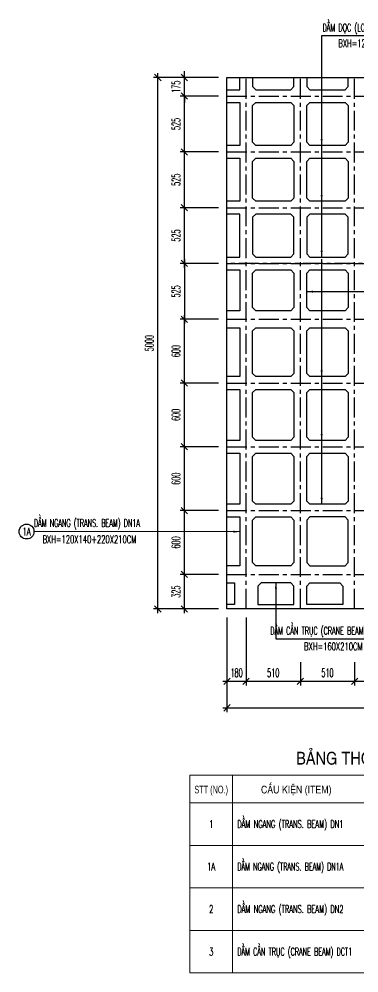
# Model space of a CAD drawing. Extents: x -687 to 941179, y -259 to 135874.
# Drawn here: x 775213 to 778409, y 92434 to 101409 of the extents above; entities that cross this region are included whole.
import ezdxf
from ezdxf.enums import TextEntityAlignment as Align

# ---------------------------------------------------------------- set-up
doc = ezdxf.new("R2010")
doc.units = 0
doc.header["$MEASUREMENT"] = 0
doc.header["$PDMODE"] = 3
doc.linetypes.add('CENTER', pattern=[2, 1.25, -0.25, 0.25, -0.25])
doc.layers.get('0').update_dxf_attribs({"color": 6, "linetype": 'CONTINUOUS'})
doc.layers.get('DEFPOINTS').update_dxf_attribs({"linetype": 'CONTINUOUS'})
for name, color, linetype in [('Khung', 1, 'CONTINUOUS'), ('Kich thuoc', 2, 'CONTINUOUS'), ('Net vang', 2, 'CONTINUOUS'), ('Text', 4, 'CONTINUOUS'), ('Tim', 8, 'CENTER'), ('vien', 3, 'CONTINUOUS')]:
    doc.layers.add(name, color=color, linetype=linetype)
doc.styles.add('Kichthuoc', font='romans.shx', dxfattribs={"width": 0.5})
doc.styles.get("Standard").update_dxf_attribs({"font": 'vnsimpleh.shx', "width": 0.65})
doc.styles.add('Ten', font='Vharialn.ttf')
doc.dimstyles.new('Dim 400', dxfattribs={"dimscale": 400, "dimtxt": 0.2, "dimasz": 0.15, "dimexe": 0.1, "dimexo": 0.2, "dimgap": 0.1, "dimtad": 1, "dimdec": 0, "dimlfac": -1, "dimzin": 0, "dimdsep": 46, "dimtxsty": 'Kichthuoc', "dimblk": 'OBLIQUE', "dimcen": 0.1, "dimdle": 0.1, "dimclrd": 2, "dimclre": 2, "dimclrt": 4, "dimadec": 0, "dimazin": 0, "dimtfac": 1, "dimtdec": 0, "dimtix": 1, "dimtmove": 2, "dimatfit": 3, "dimfxl": 1, "dimtolj": 1, "dimtzin": 0, "dimarcsym": 0})
doc.dimstyles.new('Le 400', dxfattribs={"dimscale": 400, "dimtxt": 0.2, "dimasz": 0.15, "dimexe": 0.1, "dimexo": 0.2, "dimgap": 0.1, "dimtad": 1, "dimdec": 0, "dimzin": 0, "dimdsep": 46, "dimtxsty": 'Kichthuoc', "dimblk": 'ARCHTICK', "dimcen": 0, "dimdle": 0.1, "dimclrd": 4, "dimclre": 4, "dimclrt": 256, "dimadec": 0, "dimazin": 0, "dimtfac": 1, "dimtdec": 0, "dimtix": 1, "dimtmove": 2, "dimatfit": 3, "dimfxl": 1, "dimtolj": 1, "dimtzin": 0, "dimarcsym": 0})

# ---------------------------------------------------------------- blocks, each defined once
blk = doc.blocks.new('_Oblique')
at = {"color": 0, "linetype": 'ByBlock', "lineweight": -2}
blk.add_line((-0.5, -0.5), (0.5, 0.5), dxfattribs=at)
blk = doc.blocks.new('*D132')
at = {"layer": 'DEFPOINTS', "color": 0}
for p in [(777348.1, 95859.3), (777858.1, 95437.8), (777858.1, 95178.2)]:
    blk.add_point(p, dxfattribs=at)
at = {"layer": 'Kich thuoc', "color": 2, "lineweight": -2}
for p, q in [((777348.1, 95779.3), (777348.1, 95138.2)), ((777858.1, 95357.8), (777858.1, 95138.2)), ((777308.1, 95178.2), (777898.1, 95178.2))]:
    blk.add_line(p, q, dxfattribs=at)
at = {"layer": 'Kich thuoc', "color": 2, "lineweight": -2, "xscale": 60, "yscale": 60, "zscale": 60, "rotation": 180}
blk.add_blockref('_Oblique', (777348.1, 95178.2), dxfattribs=at)
at = {"layer": 'Kich thuoc', "color": 2, "lineweight": -2, "xscale": 60, "yscale": 60, "zscale": 60}
blk.add_blockref('_Oblique', (777858.1, 95178.2), dxfattribs=at)
at = {"layer": 'Kich thuoc', "color": 4, "insert": (777603.1, 95258.2), "char_height": 80, "attachment_point": 5, "style": 'Kichthuoc'}
blk.add_mtext('\\A1;510', dxfattribs=at)
blk = doc.blocks.new('*D131')
at = {"layer": 'DEFPOINTS', "color": 0}
for p in [(777168.1, 95859.3), (777348.1, 95859.3), (777348.1, 95178.2)]:
    blk.add_point(p, dxfattribs=at)
at = {"layer": 'Kich thuoc', "color": 2, "lineweight": -2}
for p, q in [((777168.1, 95779.3), (777168.1, 95138.2)), ((777348.1, 95779.3), (777348.1, 95138.2)), ((777128.1, 95178.2), (777388.1, 95178.2))]:
    blk.add_line(p, q, dxfattribs=at)
at = {"layer": 'Kich thuoc', "color": 2, "lineweight": -2, "xscale": 60, "yscale": 60, "zscale": 60, "rotation": 180}
blk.add_blockref('_Oblique', (777168.1, 95178.2), dxfattribs=at)
at = {"layer": 'Kich thuoc', "color": 2, "lineweight": -2, "xscale": 60, "yscale": 60, "zscale": 60}
blk.add_blockref('_Oblique', (777348.1, 95178.2), dxfattribs=at)
at = {"layer": 'Kich thuoc', "color": 4, "insert": (777258.1, 95258.2), "char_height": 80, "attachment_point": 5, "style": 'Kichthuoc'}
blk.add_mtext('\\A1;180', dxfattribs=at)
blk = doc.blocks.new('*D130')
at = {"layer": 'DEFPOINTS', "color": 0}
for p in [(777858.1, 95437.8), (778368.1, 95437.8), (778368.1, 95178.2)]:
    blk.add_point(p, dxfattribs=at)
at = {"layer": 'Kich thuoc', "color": 2, "lineweight": -2}
for p, q in [((777858.1, 95357.8), (777858.1, 95138.2)), ((778368.1, 95357.8), (778368.1, 95138.2)), ((777818.1, 95178.2), (778408.1, 95178.2))]:
    blk.add_line(p, q, dxfattribs=at)
at = {"layer": 'Kich thuoc', "color": 2, "lineweight": -2, "xscale": 60, "yscale": 60, "zscale": 60, "rotation": 180}
blk.add_blockref('_Oblique', (777858.1, 95178.2), dxfattribs=at)
at = {"layer": 'Kich thuoc', "color": 2, "lineweight": -2, "xscale": 60, "yscale": 60, "zscale": 60}
blk.add_blockref('_Oblique', (778368.1, 95178.2), dxfattribs=at)
at = {"layer": 'Kich thuoc', "color": 4, "insert": (778113.1, 95258.2), "char_height": 80, "attachment_point": 5, "style": 'Kichthuoc'}
blk.add_mtext('\\A1;510', dxfattribs=at)
blk = doc.blocks.new('*D129')
at = {"layer": 'DEFPOINTS', "color": 0}
for p in [(778878.1, 95859.3), (778368.1, 95437.8), (778878.1, 95178.2)]:
    blk.add_point(p, dxfattribs=at)
at = {"layer": 'Kich thuoc', "color": 2, "lineweight": -2}
for p, q in [((778878.1, 95779.3), (778878.1, 95138.2)), ((778368.1, 95357.8), (778368.1, 95138.2)), ((778328.1, 95178.2), (778918.1, 95178.2))]:
    blk.add_line(p, q, dxfattribs=at)
at = {"layer": 'Kich thuoc', "color": 2, "lineweight": -2, "xscale": 60, "yscale": 60, "zscale": 60, "rotation": 180}
blk.add_blockref('_Oblique', (778368.1, 95178.2), dxfattribs=at)
at = {"layer": 'Kich thuoc', "color": 2, "lineweight": -2, "xscale": 60, "yscale": 60, "zscale": 60}
blk.add_blockref('_Oblique', (778878.1, 95178.2), dxfattribs=at)
at = {"layer": 'Kich thuoc', "color": 4, "insert": (778623.1, 95258.2), "char_height": 80, "attachment_point": 5, "style": 'Kichthuoc'}
blk.add_mtext('\\A1;510', dxfattribs=at)
blk = doc.blocks.new('*D116')
at = {"layer": 'DEFPOINTS', "color": 0}
for p in [(777168.1, 95859.3), (784667.1, 95859.3), (784667.1, 94928.2)]:
    blk.add_point(p, dxfattribs=at)
at = {"layer": 'Kich thuoc', "color": 2, "lineweight": -2}
for p, q in [((777168.1, 95779.3), (777168.1, 94888.2)), ((784667.1, 95779.3), (784667.1, 94888.2)), ((777128.1, 94928.2), (784707.1, 94928.2))]:
    blk.add_line(p, q, dxfattribs=at)
at = {"layer": 'Kich thuoc', "color": 2, "lineweight": -2, "xscale": 60, "yscale": 60, "zscale": 60, "rotation": 180}
blk.add_blockref('_Oblique', (777168.1, 94928.2), dxfattribs=at)
at = {"layer": 'Kich thuoc', "color": 2, "lineweight": -2, "xscale": 60, "yscale": 60, "zscale": 60}
blk.add_blockref('_Oblique', (784667.1, 94928.2), dxfattribs=at)
at = {"layer": 'Kich thuoc', "color": 4, "insert": (780917.6, 95008.2), "char_height": 80, "attachment_point": 5, "style": 'Kichthuoc'}
blk.add_mtext('\\A1;7499', dxfattribs=at)
blk = doc.blocks.new('_ArchTick')
at = {"color": 0, "linetype": 'ByBlock', "const_width": 0.15}
blk.add_lwpolyline([(-0.5, -0.5), (0.5, 0.5)], dxfattribs=at)
blk = doc.blocks.new('*D201')
at = {"layer": 'DEFPOINTS', "color": 0}
for p in [(776518.1, 100859.3), (777168.1, 100859.3), (777168.1, 95859.3)]:
    blk.add_point(p, dxfattribs=at)
at = {"layer": 'Kich thuoc', "color": 2, "lineweight": -2}
for p, q in [((776518.1, 95819.3), (776518.1, 100899.3)), ((777088.1, 100859.3), (776478.1, 100859.3)), ((777088.1, 95859.3), (776478.1, 95859.3))]:
    blk.add_line(p, q, dxfattribs=at)
at = {"layer": 'Kich thuoc', "color": 2, "lineweight": -2, "xscale": 60, "yscale": 60, "zscale": 60}
for p, rotation in [((776518.1, 100859.3), 90), ((776518.1, 95859.3), 270)]:
    blk.add_blockref('_Oblique', p, dxfattribs=dict(at, rotation=rotation))
at = {"layer": 'Kich thuoc', "color": 4, "insert": (776438.1, 98359.3), "char_height": 80, "attachment_point": 5, "rotation": 90, "style": 'Kichthuoc'}
blk.add_mtext('\\A1;5000', dxfattribs=at)
blk = doc.blocks.new('*D202')
at = {"layer": 'DEFPOINTS', "color": 0}
for p in [(776768.1, 100859.3), (777168.1, 100859.3), (777168.1, 100684.3)]:
    blk.add_point(p, dxfattribs=at)
at = {"layer": 'Kich thuoc', "color": 2, "lineweight": -2}
for p, q in [((776768.1, 100859.3), (776768.1, 100919.3)), ((777088.1, 100859.3), (776728.1, 100859.3)), ((776768.1, 100684.3), (776768.1, 100859.3)), ((777088.1, 100684.3), (776728.1, 100684.3)), ((776768.1, 100684.3), (776768.1, 100624.3))]:
    blk.add_line(p, q, dxfattribs=at)
at = {"layer": 'Kich thuoc', "color": 2, "lineweight": -2, "xscale": 60, "yscale": 60, "zscale": 60}
for p, rotation in [((776768.1, 100859.3), 270), ((776768.1, 100684.3), 90)]:
    blk.add_blockref('_Oblique', p, dxfattribs=dict(at, rotation=rotation))
at = {"layer": 'Kich thuoc', "color": 4, "insert": (776688.1, 100771.8), "char_height": 80, "attachment_point": 5, "rotation": 90, "style": 'Kichthuoc'}
blk.add_mtext('\\A1;175', dxfattribs=at)
blk = doc.blocks.new('*D203')
at = {"layer": 'DEFPOINTS', "color": 0}
for p in [(776768.1, 100684.3), (777168.1, 100684.3), (777168.1, 100159.3)]:
    blk.add_point(p, dxfattribs=at)
at = {"layer": 'Kich thuoc', "color": 2, "lineweight": -2}
for p, q in [((776768.1, 100119.3), (776768.1, 100724.3)), ((777088.1, 100684.3), (776728.1, 100684.3)), ((777088.1, 100159.3), (776728.1, 100159.3))]:
    blk.add_line(p, q, dxfattribs=at)
at = {"layer": 'Kich thuoc', "color": 2, "lineweight": -2, "xscale": 60, "yscale": 60, "zscale": 60}
for p, rotation in [((776768.1, 100684.3), 90), ((776768.1, 100159.3), 270)]:
    blk.add_blockref('_Oblique', p, dxfattribs=dict(at, rotation=rotation))
at = {"layer": 'Kich thuoc', "color": 4, "insert": (776688.1, 100421.8), "char_height": 80, "attachment_point": 5, "rotation": 90, "style": 'Kichthuoc'}
blk.add_mtext('\\A1;525', dxfattribs=at)
blk = doc.blocks.new('*D204')
at = {"layer": 'DEFPOINTS', "color": 0}
for p in [(776768.1, 100159.3), (777168.1, 100159.3), (777168.1, 99634.3)]:
    blk.add_point(p, dxfattribs=at)
at = {"layer": 'Kich thuoc', "color": 2, "lineweight": -2}
for p, q in [((776768.1, 99594.3), (776768.1, 100199.3)), ((777088.1, 100159.3), (776728.1, 100159.3)), ((777088.1, 99634.3), (776728.1, 99634.3))]:
    blk.add_line(p, q, dxfattribs=at)
at = {"layer": 'Kich thuoc', "color": 2, "lineweight": -2, "xscale": 60, "yscale": 60, "zscale": 60}
for p, rotation in [((776768.1, 100159.3), 90), ((776768.1, 99634.3), 270)]:
    blk.add_blockref('_Oblique', p, dxfattribs=dict(at, rotation=rotation))
at = {"layer": 'Kich thuoc', "color": 4, "insert": (776688.1, 99896.8), "char_height": 80, "attachment_point": 5, "rotation": 90, "style": 'Kichthuoc'}
blk.add_mtext('\\A1;525', dxfattribs=at)
blk = doc.blocks.new('*D205')
at = {"layer": 'DEFPOINTS', "color": 0}
for p in [(776768.1, 99634.3), (777168.1, 99634.3), (777168.1, 99109.3)]:
    blk.add_point(p, dxfattribs=at)
at = {"layer": 'Kich thuoc', "color": 2, "lineweight": -2}
for p, q in [((777088.1, 99634.3), (776728.1, 99634.3)), ((776768.1, 99069.3), (776768.1, 99674.3)), ((777088.1, 99109.3), (776728.1, 99109.3))]:
    blk.add_line(p, q, dxfattribs=at)
at = {"layer": 'Kich thuoc', "color": 2, "lineweight": -2, "xscale": 60, "yscale": 60, "zscale": 60}
for p, rotation in [((776768.1, 99634.3), 90), ((776768.1, 99109.3), 270)]:
    blk.add_blockref('_Oblique', p, dxfattribs=dict(at, rotation=rotation))
at = {"layer": 'Kich thuoc', "color": 4, "insert": (776688.1, 99371.8), "char_height": 80, "attachment_point": 5, "rotation": 90, "style": 'Kichthuoc'}
blk.add_mtext('\\A1;525', dxfattribs=at)
blk = doc.blocks.new('*D206')
at = {"layer": 'DEFPOINTS', "color": 0}
for p in [(776768.1, 98584.3), (777168.1, 98584.3), (777168.1, 97984.3)]:
    blk.add_point(p, dxfattribs=at)
at = {"layer": 'Kich thuoc', "color": 2, "lineweight": -2}
for p, q in [((777088.1, 98584.3), (776728.1, 98584.3)), ((776768.1, 97944.3), (776768.1, 98624.3)), ((777088.1, 97984.3), (776728.1, 97984.3))]:
    blk.add_line(p, q, dxfattribs=at)
at = {"layer": 'Kich thuoc', "color": 2, "lineweight": -2, "xscale": 60, "yscale": 60, "zscale": 60}
for p, rotation in [((776768.1, 98584.3), 90), ((776768.1, 97984.3), 270)]:
    blk.add_blockref('_Oblique', p, dxfattribs=dict(at, rotation=rotation))
at = {"layer": 'Kich thuoc', "color": 4, "insert": (776688.1, 98284.3), "char_height": 80, "attachment_point": 5, "rotation": 90, "style": 'Kichthuoc'}
blk.add_mtext('\\A1;600', dxfattribs=at)
blk = doc.blocks.new('*D207')
at = {"layer": 'DEFPOINTS', "color": 0}
for p in [(776768.1, 97984.3), (777168.1, 97984.3), (777168.1, 97384.3)]:
    blk.add_point(p, dxfattribs=at)
at = {"layer": 'Kich thuoc', "color": 2, "lineweight": -2}
for p, q in [((776768.1, 97344.3), (776768.1, 98024.3)), ((777088.1, 97984.3), (776728.1, 97984.3)), ((777088.1, 97384.3), (776728.1, 97384.3))]:
    blk.add_line(p, q, dxfattribs=at)
at = {"layer": 'Kich thuoc', "color": 2, "lineweight": -2, "xscale": 60, "yscale": 60, "zscale": 60}
for p, rotation in [((776768.1, 97984.3), 90), ((776768.1, 97384.3), 270)]:
    blk.add_blockref('_Oblique', p, dxfattribs=dict(at, rotation=rotation))
at = {"layer": 'Kich thuoc', "color": 4, "insert": (776688.1, 97684.3), "char_height": 80, "attachment_point": 5, "rotation": 90, "style": 'Kichthuoc'}
blk.add_mtext('\\A1;600', dxfattribs=at)
blk = doc.blocks.new('*D208')
at = {"layer": 'DEFPOINTS', "color": 0}
for p in [(776768.1, 97384.3), (777168.1, 97384.3), (777168.1, 96784.3)]:
    blk.add_point(p, dxfattribs=at)
at = {"layer": 'Kich thuoc', "color": 2, "lineweight": -2}
for p, q in [((777088.1, 97384.3), (776728.1, 97384.3)), ((776768.1, 96744.3), (776768.1, 97424.3)), ((777088.1, 96784.3), (776728.1, 96784.3))]:
    blk.add_line(p, q, dxfattribs=at)
at = {"layer": 'Kich thuoc', "color": 2, "lineweight": -2, "xscale": 60, "yscale": 60, "zscale": 60}
for p, rotation in [((776768.1, 97384.3), 90), ((776768.1, 96784.3), 270)]:
    blk.add_blockref('_Oblique', p, dxfattribs=dict(at, rotation=rotation))
at = {"layer": 'Kich thuoc', "color": 4, "insert": (776688.1, 97084.3), "char_height": 80, "attachment_point": 5, "rotation": 90, "style": 'Kichthuoc'}
blk.add_mtext('\\A1;600', dxfattribs=at)
blk = doc.blocks.new('*D209')
at = {"layer": 'DEFPOINTS', "color": 0}
for p in [(776768.1, 96784.3), (777168.1, 96784.3), (777168.1, 96184.3)]:
    blk.add_point(p, dxfattribs=at)
at = {"layer": 'Kich thuoc', "color": 2, "lineweight": -2}
for p, q in [((777088.1, 96784.3), (776728.1, 96784.3)), ((776768.1, 96144.3), (776768.1, 96824.3)), ((777088.1, 96184.3), (776728.1, 96184.3))]:
    blk.add_line(p, q, dxfattribs=at)
at = {"layer": 'Kich thuoc', "color": 2, "lineweight": -2, "xscale": 60, "yscale": 60, "zscale": 60}
for p, rotation in [((776768.1, 96784.3), 90), ((776768.1, 96184.3), 270)]:
    blk.add_blockref('_Oblique', p, dxfattribs=dict(at, rotation=rotation))
at = {"layer": 'Kich thuoc', "color": 4, "insert": (776688.1, 96484.3), "char_height": 80, "attachment_point": 5, "rotation": 90, "style": 'Kichthuoc'}
blk.add_mtext('\\A1;600', dxfattribs=at)
blk = doc.blocks.new('*D210')
at = {"layer": 'DEFPOINTS', "color": 0}
for p in [(776768.1, 96184.3), (777168.1, 96184.3), (777168.1, 95859.3)]:
    blk.add_point(p, dxfattribs=at)
at = {"layer": 'Kich thuoc', "color": 2, "lineweight": -2}
for p, q in [((776768.1, 95819.3), (776768.1, 96224.3)), ((777088.1, 96184.3), (776728.1, 96184.3)), ((777088.1, 95859.3), (776728.1, 95859.3))]:
    blk.add_line(p, q, dxfattribs=at)
at = {"layer": 'Kich thuoc', "color": 2, "lineweight": -2, "xscale": 60, "yscale": 60, "zscale": 60}
for p, rotation in [((776768.1, 96184.3), 90), ((776768.1, 95859.3), 270)]:
    blk.add_blockref('_Oblique', p, dxfattribs=dict(at, rotation=rotation))
at = {"layer": 'Kich thuoc', "color": 4, "insert": (776688.1, 96021.8), "char_height": 80, "attachment_point": 5, "rotation": 90, "style": 'Kichthuoc'}
blk.add_mtext('\\A1;325', dxfattribs=at)
blk = doc.blocks.new('*D211')
at = {"layer": 'DEFPOINTS', "color": 0}
for p in [(777168.1, 99109.3), (776768.1, 98584.3), (777168.1, 98584.3)]:
    blk.add_point(p, dxfattribs=at)
at = {"layer": 'Kich thuoc', "color": 2, "lineweight": -2}
for p, q in [((777088.1, 99109.3), (776728.1, 99109.3)), ((776768.1, 99149.3), (776768.1, 98544.3)), ((777088.1, 98584.3), (776728.1, 98584.3))]:
    blk.add_line(p, q, dxfattribs=at)
at = {"layer": 'Kich thuoc', "color": 2, "lineweight": -2, "xscale": 60, "yscale": 60, "zscale": 60}
for p, rotation in [((776768.1, 99109.3), 90), ((776768.1, 98584.3), 270)]:
    blk.add_blockref('_Oblique', p, dxfattribs=dict(at, rotation=rotation))
at = {"layer": 'Kich thuoc', "color": 4, "insert": (776688.1, 98846.8), "char_height": 80, "attachment_point": 5, "rotation": 90, "style": 'Kichthuoc'}
blk.add_mtext('\\A1;525', dxfattribs=at)

msp = doc.modelspace()

# ---------------------------------------------------------------- linework, layer by layer
for points in [[(777168.1, 100744.3), (777168.1, 100744.3), (777288.1, 100744.3), (777288.1, 100774.3), (777288.1, 100859.3)], [(777408.1, 100859.3), (777408.1, 100774.3), (777438.1, 100744.3), (777768.1, 100744.3), (777798.1, 100774.3), (777798.1, 100859.3)], [(777918.1, 100859.3), (777918.1, 100774.3), (777948.1, 100744.3), (778278.1, 100744.3), (778308.1, 100774.3), (778308.1, 100859.3)], [(777168.1, 100624.3), (777168.1, 100624.3), (777288.5, 100624.3), (777288.1, 100594.3), (777288.1, 100249.3), (777288.1, 100219.3), (777168.1, 100219.3)], [(777168.1, 100099.3), (777288.1, 100099.3), (777288.1, 100069.3), (777288.1, 99724.3), (777288.1, 99694.3), (777168.1, 99694.3)], [(777168.1, 99169.3), (777288.1, 99169.3), (777288.1, 99199.3), (777288.1, 99544.3), (777288.1, 99574.3), (777168.1, 99574.3)], [(777168.1, 99049.3), (777288.1, 99049.3), (777288.1, 99019.3), (777288.1, 98694.3), (777288.1, 98664.3), (777168.1, 98664.3)], [(777168.1, 98504.3), (777288.1, 98504.3), (777288.1, 98474.3), (777288.1, 98074.3), (777288.1, 98044.3), (777168.1, 98044.3)], [(777168.1, 97924.3), (777288.1, 97924.3), (777288.1, 97894.3), (777288.1, 97474.3), (777288.1, 97444.3), (777168.1, 97444.3)], [(777168.1, 97324.3), (777288.1, 97324.3), (777288.1, 97294.3), (777288.1, 96844.3), (777258.1, 96844.3), (777168.1, 96844.3)], [(777168.1, 96724.3), (777288.1, 96724.3), (777288.1, 96694.3), (777288.1, 96314.5), (777288.1, 96264.3), (777238.1, 96264.3), (777168.1, 96264.3)], [(778308.1, 96294.3), (778308.1, 96694.3), (778278.1, 96724.3), (777948.1, 96724.3), (777918.1, 96694.3), (777918.1, 96294.3), (777948.1, 96264.3), (778278.1, 96264.3), (778278.1, 96264.3), (778308.1, 96294.3)], [(777168.1, 96104.3), (777238.1, 96104.3), (777238.1, 96074.3), (777238.1, 95899.3), (777168.1, 95899.3)], [(777458.1, 95899.3), (777798.1, 95899.3), (777798.1, 96074.3), (777768.1, 96104.3), (777488.1, 96104.3), (777458.1, 96074.3), (777458.1, 95899.3)], [(778258.1, 95899.3), (777918.1, 95899.3), (777918.1, 96074.3), (777948.1, 96104.3), (778228.1, 96104.3), (778258.1, 96074.3), (778258.1, 95899.3)]]:
    msp.add_lwpolyline(points)
for points in [[(777768.1, 100219.3), (777438.1, 100219.3), (777408.1, 100249.3), (777408.1, 100594.3), (777438.1, 100624.3), (777768.1, 100624.3), (777798.1, 100594.3), (777798.1, 100249.3)], [(778278.1, 100219.3), (777948.1, 100219.3), (777918.1, 100249.3), (777918.1, 100594.3), (777948.1, 100624.3), (778278.1, 100624.3), (778308.1, 100594.3), (778308.1, 100249.3)], [(777768.1, 99694.3), (777438.1, 99694.3), (777408.1, 99724.3), (777408.1, 100069.3), (777438.1, 100099.3), (777768.1, 100099.3), (777798.1, 100069.3), (777798.1, 99724.3)], [(778278.1, 99694.3), (777948.1, 99694.3), (777918.1, 99724.3), (777918.1, 100069.3), (777948.1, 100099.3), (778278.1, 100099.3), (778308.1, 100069.3), (778308.1, 99724.3)], [(777768.1, 99574.3), (777438.1, 99574.3), (777408.1, 99544.3), (777408.1, 99199.3), (777438.1, 99169.3), (777768.1, 99169.3), (777798.1, 99199.3), (777798.1, 99544.3)], [(778278.1, 99574.3), (777948.1, 99574.3), (777918.1, 99544.3), (777918.1, 99199.3), (777948.1, 99169.3), (778278.1, 99169.3), (778308.1, 99199.3), (778308.1, 99544.3)], [(777768.1, 98664.3), (777438.1, 98664.3), (777408.1, 98694.3), (777408.1, 99019.3), (777438.1, 99049.3), (777768.1, 99049.3), (777798.1, 99019.3), (777798.1, 98694.3)], [(778278.1, 98664.3), (777948.1, 98664.3), (777918.1, 98694.3), (777918.1, 99019.3), (777948.1, 99049.3), (778278.1, 99049.3), (778308.1, 99019.3), (778308.1, 98694.3)], [(777768.1, 98044.3), (777438.1, 98044.3), (777408.1, 98074.3), (777408.1, 98474.3), (777438.1, 98504.3), (777768.1, 98504.3), (777798.1, 98474.3), (777798.1, 98074.3)], [(778278.1, 98044.3), (777948.1, 98044.3), (777918.1, 98074.3), (777918.1, 98474.3), (777948.1, 98504.3), (778278.1, 98504.3), (778308.1, 98474.3), (778308.1, 98074.3)], [(777768.1, 97444.3), (777438.1, 97444.3), (777408.1, 97474.3), (777408.1, 97894.3), (777438.1, 97924.3), (777768.1, 97924.3), (777798.1, 97894.3), (777798.1, 97474.3)], [(778278.1, 97444.3), (777948.1, 97444.3), (777918.1, 97474.3), (777918.1, 97894.3), (777948.1, 97924.3), (778278.1, 97924.3), (778308.1, 97894.3), (778308.1, 97474.3)], [(777768.1, 96844.3), (777438.1, 96844.3), (777408.1, 96874.3), (777408.1, 97294.3), (777438.1, 97324.3), (777768.1, 97324.3), (777798.1, 97294.3), (777798.1, 96874.3)], [(778278.1, 96844.3), (777948.1, 96844.3), (777918.1, 96874.3), (777918.1, 97294.3), (777948.1, 97324.3), (778278.1, 97324.3), (778308.1, 97294.3), (778308.1, 96874.3)], [(777768.1, 96264.3), (777438.1, 96264.3), (777408.1, 96294.3), (777408.1, 96694.3), (777438.1, 96724.3), (777768.1, 96724.3), (777798.1, 96694.3), (777798.1, 96294.3)]]:
    msp.add_lwpolyline(points, close=True)
at = {"layer": 'Khung', "lineweight": 0}
for p, q in [((776819.6, 94294.3), (780684.4, 94294.3)), ((776819.6, 92434), (776819.6, 94294.3)), ((776819.6, 94034), (780684.4, 94034)), ((776819.6, 92434), (780684.4, 92434))]:
    msp.add_line(p, q, dxfattribs=at)
at = {"layer": 'Khung'}
msp.add_lwpolyline([(784667.1, 95859.3), (777168.1, 95859.3), (777168.1, 96414.3), (777168.1, 96434.3), (777168.1, 96534.3), (777168.1, 96554.3), (777168.1, 96814.3), (777168.1, 96814.3), (777168.1, 96814.3), (777168.1, 96954.3), (777168.1, 96954.3), (777168.1, 96954.3), (777168.1, 97014.3), (777168.1, 97034.3), (777168.1, 97134.3), (777168.1, 97154.3), (777168.1, 97614.3), (777168.1, 97624.3), (777168.1, 97634.3), (777168.1, 97734.3), (777168.1, 97744.3), (777168.1, 97754.3), (777168.1, 98214.3), (777168.1, 98234.3), (777168.1, 98334.3), (777168.1, 98354.3), (777168.1, 98776.8), (777168.1, 98776.8), (777168.1, 98776.8), (777168.1, 98916.8), (777168.1, 98916.8), (777168.1, 98916.8), (777168.1, 99301.8), (777168.1, 99301.8), (777168.1, 99441.8), (777168.1, 99441.8), (777168.1, 99826.8), (777168.1, 99826.8), (777168.1, 99826.8), (777168.1, 99966.8), (777168.1, 99966.8), (777168.1, 99966.8), (777168.1, 100351.8), (777168.1, 100351.8), (777168.1, 100491.8), (777168.1, 100491.8), (777168.1, 100859.3), (777168.1, 100859.3), (784667.1, 100859.3)], dxfattribs=at)
at = {"layer": 'Net vang'}
msp.add_circle((775283.3, 96586.9), 70, dxfattribs=at)
at = {"layer": 'Tim', "ltscale": 150}
for p, q in [((777348.1, 95859.3), (777348.1, 100859.3)), ((777858.1, 95859.3), (777858.1, 100859.3)), ((778368.1, 95859.3), (778368.1, 100859.3)), ((777168.1, 100684.3), (784668.1, 100684.3)), ((777168.1, 100159.3), (784668.1, 100159.3)), ((777168.1, 99634.3), (784668.1, 99634.3)), ((784668.1, 99109.3), (777168.1, 99109.3)), ((777168.1, 99109.3), (784668.1, 99109.3)), ((777168.1, 97984.3), (784668.1, 97984.3)), ((777168.1, 97384.3), (784667.1, 97384.3)), ((777168.1, 96784.3), (784668.1, 96784.3))]:
    msp.add_line(p, q, dxfattribs=at)
at = {"layer": 'Tim', "color": 1, "ltscale": 150}
for p, q in [((777168.1, 98584.3), (784668.1, 98584.3)), ((777168.1, 96184.3), (784668.1, 96184.3))]:
    msp.add_line(p, q, dxfattribs=at)
at = {"layer": 'vien', "lineweight": 0}
for p, q in [((777219.6, 92434), (777219.6, 94294.3)), ((776819.6, 93634), (780684.4, 93634)), ((776819.6, 93234), (780684.4, 93234)), ((776819.6, 92834), (784771.7, 92834))]:
    msp.add_line(p, q, dxfattribs=at)

# ---------------------------------------------------------------- texts
at = {"layer": 'Text'}
for s, width, p in [('dÇm däc (long. beam) dd1', 0.5, (778925.1, 101292.3)), ('bXh=120X140cm', 0.65, (778764.6, 101144.6)), ('dÇm ngang (trans. beam) dn1a', 0.5, (776350.2, 96630.7)), ('dÇm cÇn trôc (crane beam) dct1', 0.5, (778656.1, 95617.2)), ('bXh=160X210cm', 0.65, (778443.3, 95469.5))]:
    msp.add_text(s, height=72, dxfattribs=dict(at, width=width)).set_placement(p, align=Align.RIGHT)
at = {"layer": 'Text', "width": 0.65}
msp.add_text('1a', height=72, rotation=359.93846, dxfattribs=at).set_placement((775283.3, 96586.9), align=Align.MIDDLE)
msp.add_text('bXh=120X140+220x210cm', height=72, rotation=359.93846, dxfattribs=at).set_placement((776316.1, 96477.5), align=Align.RIGHT)
at = {"layer": 'Text', "style": 'Ten'}
msp.add_text('b¶ng thèng kª khèi l\xadîng dÇm ph©n ®o¹n (table of beam quantities section) 1', height=120, dxfattribs=at).set_placement((780866.2, 94394.3), align=Align.CENTER)
at = {"layer": 'Text', "lineweight": 0, "style": 'Ten', "width": 0.8}
msp.add_text('STT (no.)', height=72, dxfattribs=at).set_placement((777019.6, 94123.3), align=Align.CENTER)
at = {"layer": 'Text', "lineweight": 0, "style": 'Ten'}
msp.add_text('CÊu kiÖn (item)', height=72, dxfattribs=at).set_placement((777819.6, 94123.3), align=Align.CENTER)
at = {"layer": 'Text', "lineweight": 0}
for s, width, p in [('dÇm ngang (trans. beam) dn1', 0.6, (777265.1, 93798)), ('dÇm ngang (trans. beam) dn1a', 0.55, (777265.1, 93398)), ('dÇm ngang (trans. beam) dn2', 0.6, (777265.1, 92998)), ('dÇm cÇn trôc (crane beam) dct1', 0.55, (777265.1, 92598))]:
    msp.add_text(s, height=72, dxfattribs=dict(at, width=width)).set_placement(p)
at = {"layer": 'Text', "lineweight": 0, "width": 0.65}
for s, p in [('1', (777019.6, 93798)), ('1a', (777019.6, 93398)), ('2', (777019.6, 92998)), ('3', (777019.6, 92598))]:
    msp.add_text(s, height=72, dxfattribs=at).set_placement(p, align=Align.CENTER)

# ---------------------------------------------------------------- dimensions: what is measured, and where the dimension line sits
at = {"layer": 'Kich thuoc'}
for base, p1, p2, angle, picture, middle in [((776518.1, 100859.3), (777168.1, 95859.3), (777168.1, 100859.3), 90, '*D201', (776438.1, 98359.3)), ((776768.1, 100859.3), (777168.1, 100684.3), (777168.1, 100859.3), 90, '*D202', (776688.1, 100771.8)), ((776768.1, 100684.3), (777168.1, 100159.3), (777168.1, 100684.3), 90, '*D203', (776688.1, 100421.8)), ((776768.1, 100159.3), (777168.1, 99634.3), (777168.1, 100159.3), 90, '*D204', (776688.1, 99896.8)), ((776768.1, 99634.3), (777168.1, 99109.3), (777168.1, 99634.3), 90, '*D205', (776688.1, 99371.8)), ((776768.1, 98584.3), (777168.1, 99109.3), (777168.1, 98584.3), 270, '*D211', (776688.1, 98846.8)), ((776768.1, 98584.3), (777168.1, 97984.3), (777168.1, 98584.3), 90, '*D206', (776688.1, 98284.3)), ((776768.1, 97984.3), (777168.1, 97384.3), (777168.1, 97984.3), 90, '*D207', (776688.1, 97684.3)), ((776768.1, 97384.3), (777168.1, 96784.3), (777168.1, 97384.3), 90, '*D208', (776688.1, 97084.3)), ((776768.1, 96784.3), (777168.1, 96184.3), (777168.1, 96784.3), 90, '*D209', (776688.1, 96484.3)), ((776768.1, 96184.3), (777168.1, 95859.3), (777168.1, 96184.3), 90, '*D210', (776688.1, 96021.8))]:
    dim = msp.add_linear_dim(base=base, p1=p1, p2=p2, angle=angle, dimstyle='Dim 400', dxfattribs=at)
    dim.commit()
    dim.dimension.update_dxf_attribs({"geometry": picture, "text_midpoint": middle})
for base, p1, p2, picture, middle in [((777348.1, 95178.2), (777168.1, 95859.3), (777348.1, 95859.3), '*D131', (777258.1, 95258.2)), ((784667.1, 94928.2), (777168.1, 95859.3), (784667.1, 95859.3), '*D116', (780917.6, 95008.2)), ((777858.1, 95178.2), (777348.1, 95859.3), (777858.1, 95437.8), '*D132', (777603.1, 95258.2)), ((778878.1, 95178.2), (778368.1, 95437.8), (778878.1, 95859.3), '*D129', (778623.1, 95258.2)), ((778368.1, 95178.2), (777858.1, 95437.8), (778368.1, 95437.8), '*D130', (778113.1, 95258.2))]:
    dim = msp.add_linear_dim(base=base, p1=p1, p2=p2, dimstyle='Dim 400', dxfattribs=at)
    dim.commit()
    dim.dimension.update_dxf_attribs({"geometry": picture, "text_midpoint": middle})

# ---------------------------------------------------------------- leaders
for points in [[(778058.6, 100219.3), (778058.6, 101252.9), (778995.7, 101252.9)], [(778058.6, 99694.3), (778058.6, 100639.3)], [(778058.6, 99169.3), (778058.6, 99930.6)], [(778058.6, 98044.3), (778058.6, 99149.3)], [(777918.1, 98844.3), (780306.1, 98844.3)], [(778058.6, 97444.3), (778058.6, 98044.3)], [(778058.6, 96844.3), (778058.6, 97924.3)], [(777288.1, 96585.6), (775353.3, 96586.8)], [(777628.1, 96109.3), (777628.1, 95577.8), (778676.2, 95577.8)]]:
    msp.add_leader(points, dimstyle='Le 400', override={"dimtad": 0, "dimclrd": 256}, dxfattribs=at)

doc.saveas('drawing.dxf')
